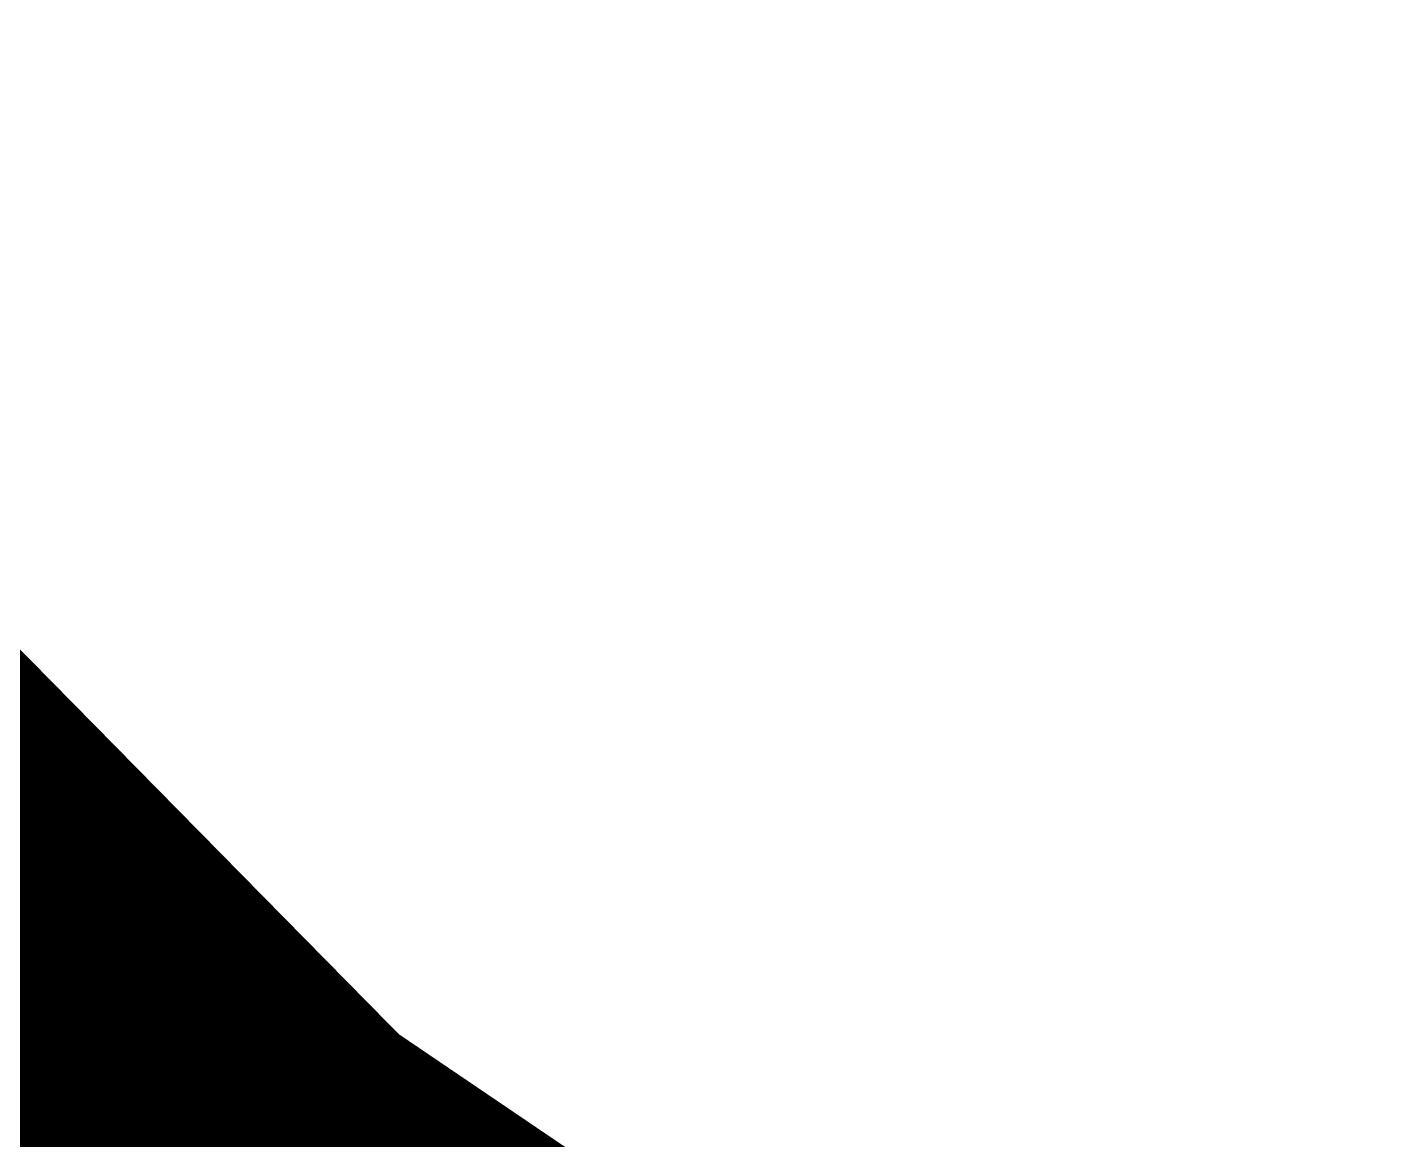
# Model space of a CAD drawing. Header units: metres. Extents: x 317370 to 326712, y 1824935 to 1838812.
# Drawn here: x 324673.54 to 324685.88, y 1829317.22 to 1829327.37 of the extents above; entities that cross this region are included whole.
import ezdxf

# ---------------------------------------------------------------- set-up
doc = ezdxf.new("R2010")
doc.units = ezdxf.units.M
doc.header["$MEASUREMENT"] = 0
doc.layers.add('SURVEY PLOT BOUNDARY', color=35, linetype='Continuous')
doc.layers.add('VILLAGE BOUNDARY', color=212, linetype='Continuous')

# ---------------------------------------------------------------- blocks, each defined once
blk = doc.blocks.new('81')
at = {"layer": 'SURVEY PLOT BOUNDARY', "lineweight": 18, "const_width": 0.605}
blk.add_lwpolyline([(324760.161, 1829259.907), (324687.988, 1829308.855), (324675.959, 1829317.013), (324667.93, 1829321.108), (324635.747, 1829329.424), (324571.413, 1829350.089), (324490.449, 1829306.378), (324349.5, 1829323.613), (324356.927, 1829242.922), (324356.261, 1829158.263), (324364.195, 1829142.074), (324392.03, 1829093.475), (324391.935, 1829081.381), (324363.339, 1829033.226), (324085.883, 1829120.074), (323767.736, 1829670.881), (323759.802, 1829687.07), (323767.8, 1829678.944), (324314.999, 1829549.657), (324544.308, 1829491.41), (324765.461, 1829421.132)], dxfattribs=at)
blk.add_lwpolyline([(324760.161, 1829259.907), (324771.492, 1829163.059), (324859.693, 1829101.89), (324875.784, 1829097.732), (324901.938, 1828835.469), (324885.815, 1828835.596), (324761.178, 1828876.893), (324652.792, 1828934.189), (324500.194, 1829007.959), (324363.339, 1829033.226), (324391.935, 1829081.381), (324392.03, 1829093.475), (324364.195, 1829142.074), (324356.261, 1829158.263), (324356.927, 1829242.922), (324349.5, 1829323.613), (324490.449, 1829306.378), (324571.413, 1829350.089), (324635.747, 1829329.424), (324667.93, 1829321.108), (324675.959, 1829317.013), (324687.988, 1829308.855)], close=True, dxfattribs=at)
at = {"layer": 'VILLAGE BOUNDARY', "lineweight": 50, "const_width": 3.023}
for points in [[(324683.957, 1829308.887), (324675.959, 1829317.013), (324671.96, 1829321.076), (324667.93, 1829321.108), (324647.808, 1829325.298)], [(324663.899, 1829321.139), (324667.93, 1829321.108), (324675.959, 1829317.013), (324687.988, 1829308.855), (324700.017, 1829300.697)]]:
    blk.add_lwpolyline(points, dxfattribs=at)

msp = doc.modelspace()

# ---------------------------------------------------------------- block references
msp.add_blockref('81', (0, 0))

doc.saveas('drawing.dxf')
